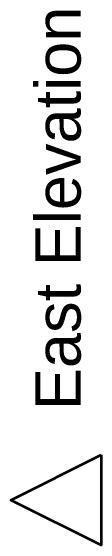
# Model space of a CAD drawing. Header units: millimetres. Extents: x -100675 to 28000, y -21133 to 42228.
# Drawn here: x 27400 to 28000, y 10700 to 14248 of the extents above; entities that cross this region are included whole.
import ezdxf

# ---------------------------------------------------------------- set-up
doc = ezdxf.new("R2010")
doc.units = ezdxf.units.MM
doc.header["$MEASUREMENT"] = 0
doc.linetypes.add('Wipeout_Contour', pattern=[1000, 0, -1000])
doc.layers.add('Marker - Elevation', color=7, linetype='Continuous')
doc.layers.add('Marker - Elevation_Pen_No__25', color=7, linetype='Continuous', lineweight=35, true_color=0x40a5ff)
doc.layers.add('Marker - Elevation_Pen_No__6', color=5, linetype='Continuous', lineweight=35)
doc.styles.add('GENERATED_STYLE_1', font='arial.ttf')

# ---------------------------------------------------------------- blocks, each defined once
blk = doc.blocks.new('Elevation_4', base_point=(28000, 23000))
at = {"layer": 'Marker - Elevation_Pen_No__6', "color": 5, "lineweight": 35, "insert": (27867.6, 11480), "char_height": 300, "attachment_point": 7, "rotation": 90, "style": 'GENERATED_STYLE_1'}
blk.add_mtext('\\A1;{\\pql;\\pt0;\\fArial|b0|i0|c0|p34; East Elevation}', dxfattribs=at)
at = {"color": 254, "linetype": 'Wipeout_Contour', "lineweight": 0, "ltscale": 89694.134453}
blk.add_wipeout([(28000, 11300), (27400, 11000), (28000, 10700)], dxfattribs=at).dxf.layer = 'Marker - Elevation'
at = {"layer": 'Marker - Elevation_Pen_No__25', "color": 161, "linetype": 'Continuous', "lineweight": 35, "true_color": 0x40a5ff, "flags": 128}
blk.add_lwpolyline([(28000, 11300), (28000, 10700), (27400, 11000)], close=True, dxfattribs=at)

msp = doc.modelspace()

# ---------------------------------------------------------------- block references
at = {"layer": 'Marker - Elevation', "color": 151, "lineweight": 20, "true_color": 0x80c2ff}
msp.add_blockref('Elevation_4', (28000, 23000), dxfattribs=at)

doc.saveas('drawing.dxf')
